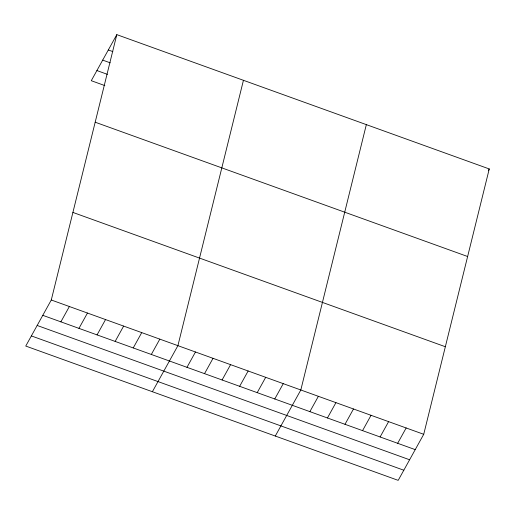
<?xml version="1.0" encoding="UTF-8"?>
<svg xmlns="http://www.w3.org/2000/svg" width="515" height="515" viewBox="0 0 515 515"><rect width="100%" height="100%" fill="white"/><g stroke="black" fill="none" stroke-linecap="round" stroke-linejoin="round"><path stroke-width="0.77" d="M51.281 299.994L116.808 34.64L489.25 168.946L423.723 434.3L398.192 480.36L25.75 346.054L51.281 299.994L423.723 434.3M243.441 80.301L177.913 345.655L152.382 391.722M366.345 124.624L300.818 389.977L275.287 436.038M116.808 34.64L91.277 80.701L104.848 85.593M60.873 321.843L69.371 306.515M78.962 328.37L87.46 313.043M97.058 334.892L105.549 319.564M115.148 341.413L123.639 326.085M133.237 347.94L141.734 332.613M151.326 354.462L159.824 339.134M186.971 367.317L195.468 351.99M204.532 373.652L213.03 358.318M222.087 379.98L230.585 364.652M239.649 386.314L248.14 370.987M257.204 392.642L265.701 377.315M274.759 398.977L283.256 383.649M309.876 411.64L318.373 396.312M327.437 417.968L335.935 402.64M344.992 424.302L353.49 408.974M488.478 170.336L489.25 168.946M362.554 430.63L371.045 415.302M380.109 436.965L388.606 421.637M397.664 443.293L406.161 427.965M108.311 49.968L112.837 51.597M102.691 60.113L110.229 62.83M96.897 70.561L107.455 74.366M95.185 122.21L467.626 256.509M72.905 212.425L445.346 346.73M42.784 315.322L415.225 449.627M37.164 325.467L409.605 459.766M31.37 335.915L403.812 470.221"/></g></svg>
